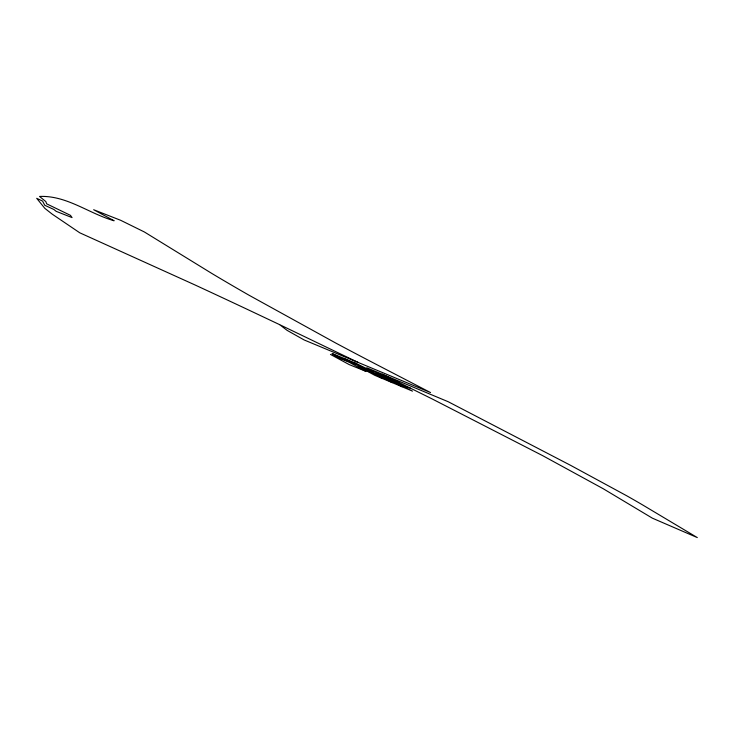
<?xml version="1.0" encoding="UTF-8"?>
<svg xmlns="http://www.w3.org/2000/svg" width="734" height="734" viewBox="0 0 734 734"><rect width="100%" height="100%" fill="white"/><g stroke="black" fill="none" stroke-linecap="round" stroke-linejoin="round"><path stroke-width="1.1" d="M383.598 376.019L388.075 377.083L432.097 398.911L542.674 455.658L603.201 488.725L652.37 518.167L697.3 537.582L642.663 504.955A368.89 17.91 25.3 0 0 626.799 495.826L570.456 465.264L448.199 401.727L366.78 367.762L405.058 386.616L410.352 388.093M394.406 381.341L399.278 382.607M353.907 362.44L332.071 353.504L339.053 357.44L372.854 371.569L353.907 362.44L361.954 367.018M364.275 369.697L400.663 384.937L412.49 391.139L374.771 375.313L358.33 366.321L383.799 376.726L400.663 384.937M279.636 324.648L246.018 308.757A423.536 19.46 25.4 0 0 194.638 284.792L79.749 232.797L52.224 214.154L44.857 208.373L36.7 198.327L42.563 201.079L44.746 205.272L53.876 209.474L56.188 211.346L72.051 217.585L70.446 215.337L46.637 203.823L45.857 201.602L39.535 196.437C66.996 195.317 88.906 213.64 114.137 220.76L93.658 209.722L120.715 220.319L144.359 231.962L211.97 273.534A788.518 73.446 23.8 0 0 249.046 295.233L335.777 343.062A787.738 73.299 23.8 0 0 357.614 354.632A817.566 76.822 23.8 0 0 379.909 366.275L430.555 392.571L304.133 339.952L287.122 330.373L279.636 324.648L358.192 362.449M382.24 374.212L388.075 377.083M343.888 358.412L350.944 362.412M367.541 369.927L375.138 374.248M374.221 373.863L382.432 378.533M378.285 374.423L385.836 378.726M384.056 377.982L392.213 382.634M393.993 382.148L402.104 386.781M365.743 371.285L349.173 364.578L330.483 354.43L349.191 362.247L365.743 371.285"/></g></svg>
